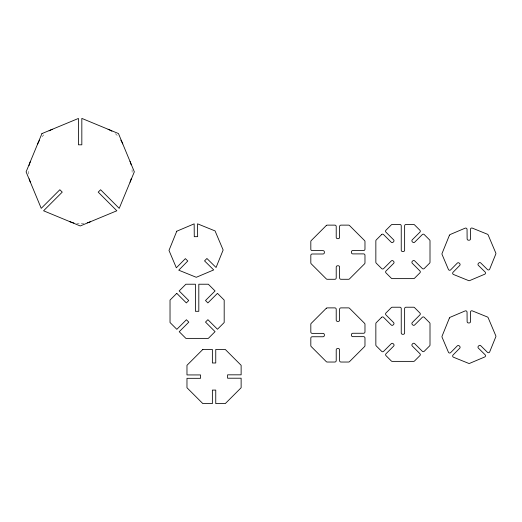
<?xml version="1.0" encoding="UTF-8"?>
<svg xmlns="http://www.w3.org/2000/svg" width="522" height="522" viewBox="0 0 522 522"><rect width="100%" height="100%" fill="white"/><g stroke="black" fill="none" stroke-linecap="round" stroke-linejoin="round"><path stroke-width="0.39" stroke-dasharray="2.61 1.96" d="M83.781 223.494A27.079 27.079 0 0 1 76.708 223.501M28.416 173.989A27.079 27.079 0 0 1 28.416 169.741M42.067 136.731A27.079 27.079 0 0 1 45.068 133.723M115.329 133.691A27.079 27.079 0 0 1 118.331 136.692M132.02 169.689A27.079 27.079 0 0 1 132.02 173.937"/><path stroke-width="0.78" d="M90.606 221.661A27.079 27.079 0 0 1 87.252 222.803M73.922 222.985A27.079 27.079 0 0 1 69.883 221.674M30.4 182.23A27.079 27.079 0 0 1 29.258 178.876M29.075 165.546A27.079 27.079 0 0 1 30.387 161.5M37.643 143.955A27.079 27.079 0 0 1 39.574 140.17M49.114 130.865A27.079 27.079 0 0 1 52.291 129.293M108.1 129.267A27.079 27.079 0 0 1 111.891 131.192M120.83 140.131A27.079 27.079 0 0 1 122.761 143.915M131.185 178.824A27.079 27.079 0 0 1 130.05 182.178M130.037 161.455A27.079 27.079 0 0 1 131.179 164.808M176.769 231.22L168.984 250.429L176.345 267.806L185.375 258.631L187.79 261.007L178.746 270.194L196.279 277.293L213.7 269.92L204.546 260.909L206.921 258.494L216.062 267.492L223.142 250.005L215.064 230.92L197.551 223.827L197.649 236.662L194.269 236.694L194.164 223.853L176.769 231.22M449.422 235.259L442.062 253.431A1.357 1.357 0 0 0 442.075 254.468L448.424 269.456A1.357 1.357 0 0 0 450.636 269.881L457.298 263.114A1.357 1.357 0 0 1 459.21 263.101L459.693 263.571A1.357 1.357 0 0 1 459.706 265.489L453.031 272.269A1.357 1.357 0 0 0 453.487 274.474L468.625 280.608A1.357 1.357 0 0 0 469.663 280.595L484.703 274.226A1.357 1.357 0 0 0 485.127 272.014L478.38 265.378A1.357 1.357 0 0 1 478.367 263.46L478.837 262.977A1.357 1.357 0 0 1 480.755 262.964L487.483 269.587A1.357 1.357 0 0 0 489.688 269.13L495.802 254.044A1.357 1.357 0 0 0 495.796 253.007L488.148 234.952A1.357 1.357 0 0 0 487.411 234.228L472.299 228.107A1.357 1.357 0 0 0 470.433 229.373L470.511 238.828A1.357 1.357 0 0 1 469.167 240.192L468.488 240.198A1.357 1.357 0 0 1 467.125 238.854L467.046 229.399A1.357 1.357 0 0 0 465.167 228.16L450.153 234.522A1.357 1.357 0 0 0 449.422 235.259M449.422 318.015L442.062 336.188A1.357 1.357 0 0 0 442.075 337.219L448.424 352.213A1.357 1.357 0 0 0 450.636 352.637L457.298 345.871A1.357 1.357 0 0 1 459.21 345.851L459.693 346.327A1.357 1.357 0 0 1 459.706 348.246L453.031 355.025A1.357 1.357 0 0 0 453.487 357.231L468.625 363.358A1.357 1.357 0 0 0 469.663 363.351L484.703 356.983A1.357 1.357 0 0 0 485.127 354.771L478.38 348.128A1.357 1.357 0 0 1 478.367 346.216L478.837 345.734A1.357 1.357 0 0 1 480.755 345.721L487.483 352.343A1.357 1.357 0 0 0 489.688 351.887L495.802 336.801A1.357 1.357 0 0 0 495.796 335.763L488.148 317.709A1.357 1.357 0 0 0 487.411 316.984L472.299 310.864A1.357 1.357 0 0 0 470.433 312.13L470.511 321.585A1.357 1.357 0 0 1 469.167 322.948L468.488 322.955A1.357 1.357 0 0 1 467.125 321.611L467.046 312.156A1.357 1.357 0 0 0 465.167 310.916L450.153 317.278A1.357 1.357 0 0 0 449.422 318.015M41.93 133.593L26.1 171.868L41.231 208.35L59.841 189.74L62.235 192.129L43.574 210.79L80.244 225.961L116.843 210.777L98.208 192.135L100.602 189.747L119.218 208.363L134.337 171.816L118.468 133.554L81.83 118.396L81.83 144.809L78.444 144.809L78.444 118.448L41.93 133.593M176.775 293.344L170.028 300.085L170.028 322.518L176.841 329.323L186.413 319.751L188.807 322.146L179.229 331.718L185.891 338.38L208.324 338.38L215.064 331.64L205.511 322.081L207.9 319.686L217.459 329.245L224.186 322.518L224.186 300.085L217.452 293.351L207.893 302.91L205.498 300.515L215.057 290.956L208.324 284.222L198.81 284.222L198.81 311.301L195.424 311.301L195.424 284.222L185.891 284.222L179.163 290.95L188.736 300.522L186.347 302.917L176.775 293.344M326.283 225.524L311.216 240.59A1.357 1.357 0 0 0 310.818 241.549L310.818 249.262A1.357 1.357 0 0 0 312.176 250.612L323.001 250.612A1.357 1.357 0 0 1 324.358 251.969L324.358 252.648A1.357 1.357 0 0 1 323.001 253.999L312.176 253.999A1.357 1.357 0 0 0 310.818 255.356L310.818 262.86A1.357 1.357 0 0 0 311.216 263.812L326.283 278.885A1.357 1.357 0 0 0 327.242 279.283L334.863 279.283A1.357 1.357 0 0 0 336.214 277.926L336.214 267.12A1.357 1.357 0 0 1 337.571 265.763L338.243 265.763A1.357 1.357 0 0 1 339.6 267.12L339.6 277.926A1.357 1.357 0 0 0 340.951 279.283L348.552 279.283A1.357 1.357 0 0 0 349.512 278.885L364.578 263.812A1.357 1.357 0 0 0 364.976 262.86L364.976 255.251A1.357 1.357 0 0 0 363.619 253.894L352.813 253.894A1.357 1.357 0 0 1 351.456 252.544L351.456 251.865A1.357 1.357 0 0 1 352.813 250.508L363.619 250.508A1.357 1.357 0 0 0 364.976 249.157L364.976 241.549A1.357 1.357 0 0 0 364.578 240.59L349.512 225.524A1.357 1.357 0 0 0 348.552 225.126L340.951 225.126A1.357 1.357 0 0 0 339.6 226.476L339.6 237.308A1.357 1.357 0 0 1 338.243 238.665L337.571 238.665A1.357 1.357 0 0 1 336.214 237.308L336.214 226.476A1.357 1.357 0 0 0 334.863 225.126L327.242 225.126A1.357 1.357 0 0 0 326.283 225.524M202.836 349.446L186.974 365.309L186.974 374.933L200.513 374.933L200.513 378.319L186.974 378.319L186.974 387.742L202.836 403.604L212.369 403.604L212.369 390.084L215.756 390.084L215.756 403.604L225.269 403.604L241.131 387.742L241.131 378.215L227.612 378.215L227.612 374.829L241.131 374.829L241.131 365.309L225.269 349.446L215.756 349.446L215.756 362.986L212.369 362.986L212.369 349.446L202.836 349.446M381.628 234.541L376.245 239.931A1.357 1.357 0 0 0 375.847 240.89L375.847 262.201A1.357 1.357 0 0 0 376.245 263.16L381.699 268.608A1.357 1.357 0 0 0 383.611 268.608L391.272 260.954A1.357 1.357 0 0 1 393.183 260.954L393.66 261.431A1.357 1.357 0 0 1 393.66 263.349L386.006 271.003A1.357 1.357 0 0 0 386.006 272.921L391.311 278.226A1.357 1.357 0 0 0 392.27 278.624L413.581 278.624A1.357 1.357 0 0 0 414.533 278.226L419.923 272.836A1.357 1.357 0 0 0 419.923 270.925L412.282 263.277A1.357 1.357 0 0 1 412.282 261.365L412.758 260.889A1.357 1.357 0 0 1 414.677 260.889L422.318 268.53A1.357 1.357 0 0 0 424.229 268.53L429.606 263.16A1.357 1.357 0 0 0 430.004 262.201L430.004 240.89A1.357 1.357 0 0 0 429.606 239.931L424.223 234.554A1.357 1.357 0 0 0 422.311 234.554L414.67 242.195A1.357 1.357 0 0 1 412.752 242.195L412.276 241.719A1.357 1.357 0 0 1 412.276 239.8L419.916 232.16A1.357 1.357 0 0 0 419.916 230.241L414.533 224.865A1.357 1.357 0 0 0 413.581 224.467L405.979 224.467A1.357 1.357 0 0 0 404.628 225.817L404.628 250.188A1.357 1.357 0 0 1 403.271 251.545L402.599 251.545A1.357 1.357 0 0 1 401.242 250.188L401.242 225.817A1.357 1.357 0 0 0 399.891 224.467L392.27 224.467A1.357 1.357 0 0 0 391.311 224.865L385.941 230.235A1.357 1.357 0 0 0 385.941 232.153L393.595 239.807A1.357 1.357 0 0 1 393.595 241.725L393.118 242.201A1.357 1.357 0 0 1 391.2 242.201L383.546 234.541A1.357 1.357 0 0 0 381.628 234.541M326.283 308.274L311.216 323.346A1.357 1.357 0 0 0 310.818 324.299L310.818 332.018A1.357 1.357 0 0 0 312.176 333.369L323.001 333.369A1.357 1.357 0 0 1 324.358 334.726L324.358 335.398A1.357 1.357 0 0 1 323.001 336.755L312.176 336.755A1.357 1.357 0 0 0 310.818 338.106L310.818 345.61A1.357 1.357 0 0 0 311.216 346.569L326.283 361.642A1.357 1.357 0 0 0 327.242 362.033L334.863 362.033A1.357 1.357 0 0 0 336.214 360.682L336.214 349.87A1.357 1.357 0 0 1 337.571 348.52L338.243 348.52A1.357 1.357 0 0 1 339.6 349.87L339.6 360.682A1.357 1.357 0 0 0 340.951 362.033L348.552 362.033A1.357 1.357 0 0 0 349.512 361.642L364.578 346.569A1.357 1.357 0 0 0 364.976 345.61L364.976 338.002A1.357 1.357 0 0 0 363.619 336.651L352.813 336.651A1.357 1.357 0 0 1 351.456 335.294L351.456 334.622A1.357 1.357 0 0 1 352.813 333.264L363.619 333.264A1.357 1.357 0 0 0 364.976 331.914L364.976 324.299A1.357 1.357 0 0 0 364.578 323.346L349.512 308.274A1.357 1.357 0 0 0 348.552 307.882L340.951 307.882A1.357 1.357 0 0 0 339.6 309.233L339.6 320.064A1.357 1.357 0 0 1 338.243 321.415L337.571 321.415A1.357 1.357 0 0 1 336.214 320.064L336.214 309.233A1.357 1.357 0 0 0 334.863 307.882L327.242 307.882A1.357 1.357 0 0 0 326.283 308.274M381.628 317.298L376.245 322.687A1.357 1.357 0 0 0 375.847 323.647L375.847 344.957A1.357 1.357 0 0 0 376.245 345.91L381.699 351.365A1.357 1.357 0 0 0 383.611 351.365L391.272 343.704A1.357 1.357 0 0 1 393.183 343.704L393.66 344.187A1.357 1.357 0 0 1 393.66 346.099L386.006 353.759A1.357 1.357 0 0 0 386.006 355.671L391.311 360.983A1.357 1.357 0 0 0 392.27 361.374L413.581 361.374A1.357 1.357 0 0 0 414.533 360.983L419.923 355.593A1.357 1.357 0 0 0 419.923 353.675L412.282 346.034A1.357 1.357 0 0 1 412.282 344.122L412.758 343.639A1.357 1.357 0 0 1 414.677 343.639L422.318 351.286A1.357 1.357 0 0 0 424.229 351.286L429.606 345.91A1.357 1.357 0 0 0 430.004 344.957L430.004 323.647A1.357 1.357 0 0 0 429.606 322.687L424.223 317.304A1.357 1.357 0 0 0 422.311 317.304L414.67 324.952A1.357 1.357 0 0 1 412.752 324.952L412.276 324.469A1.357 1.357 0 0 1 412.276 322.557L419.916 314.91A1.357 1.357 0 0 0 419.916 312.998L414.533 307.615A1.357 1.357 0 0 0 413.581 307.223L405.979 307.223A1.357 1.357 0 0 0 404.628 308.574L404.628 332.945A1.357 1.357 0 0 1 403.271 334.302L402.599 334.302A1.357 1.357 0 0 1 401.242 332.945L401.242 308.574A1.357 1.357 0 0 0 399.891 307.223L392.27 307.223A1.357 1.357 0 0 0 391.311 307.615L385.941 312.991A1.357 1.357 0 0 0 385.941 314.903L393.595 322.563A1.357 1.357 0 0 1 393.595 324.475L393.118 324.958A1.357 1.357 0 0 1 391.2 324.958L383.546 317.298A1.357 1.357 0 0 0 381.628 317.298"/></g></svg>
